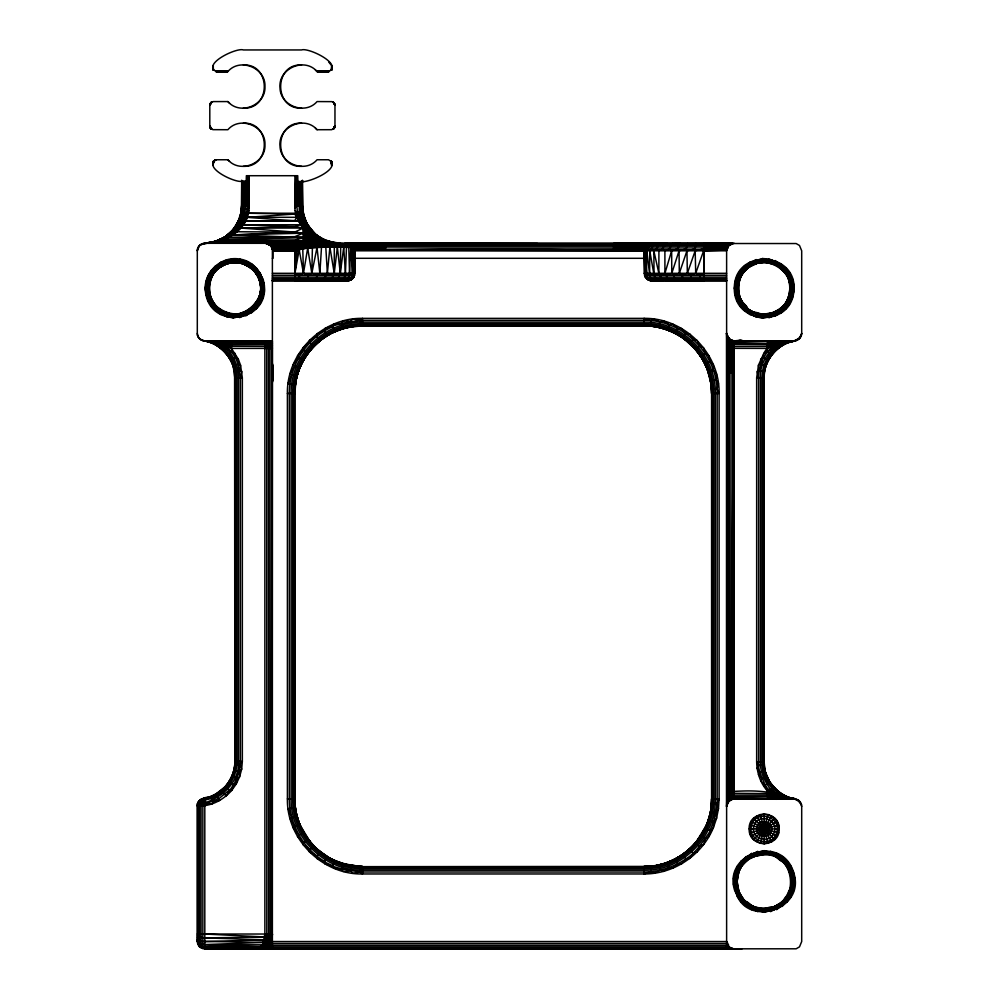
<?xml version="1.0" encoding="UTF-8"?>
<svg xmlns="http://www.w3.org/2000/svg" width="999" height="999" viewBox="0 0 999 999"><rect width="100%" height="100%" fill="white"/><g stroke="black" fill="none" stroke-linecap="round" stroke-linejoin="round"><path stroke-width="1.5" d="M197.552 248.863L197.303 250.799L199.5 245.479L204.733 243.294L796.141 243.544L799.5 245.479L801.697 250.799L801.697 333.379C801.747 336.963 798.95 340.272 795.404 340.796C777.622 342.982 763.711 360.077 763.91 377.797L763.91 761.975C763.598 780.256 778.121 796.64 796.141 799.138C799.35 799.962 801.735 803.084 801.697 806.393L801.697 941.545L799.5 946.852L796.141 948.8L204.807 949.05L199.5 946.852L197.303 941.545L197.303 805.768C197.178 801.623 200.874 798.501 204.857 798.376C222.015 795.067 235.277 778.82 235.09 761.35L235.09 377.797C235.327 359.64 220.966 342.832 202.859 340.634C199.65 339.81 197.265 336.7 197.303 333.379L197.303 250.799C197.228 246.341 201.461 242.857 205.769 243.269C218.818 242.857 232.068 237.874 240.934 228.059L245.791 216.421L247.115 209.216L247.29 175.712M726.872 280.831L651.698 280.831L647.951 279.82L645.204 277.073L644.193 273.314L644.23 250.062L646.39 245.479L651.71 243.281L646.39 245.479L644.23 250.062L613.673 248.851L354.82 249.325L352.772 245.479L348.926 243.431L734.128 243.281L728.82 245.479L726.623 250.799L726.623 949.05L741.633 949.05L257.367 949.05L263.112 947.901L268.032 944.604L271.241 939.784L272.377 934.028L197.303 934.028M245.217 312.512L241.458 313.911L250.774 308.928L257.992 299.962C245.567 328.309 199.425 309.378 209.99 280.544C215.384 260.464 245.055 255.856 256.206 273.464C267.257 288.261 257.218 311.913 238.786 314.073C197.228 319.393 201.748 253.509 241.371 263.124C292.944 284.265 229.42 347.365 209.328 293.581L210.914 298.601L210.015 298.988M241.696 181.294C234.852 182.917 202.01 167.345 216.421 159.753L227.872 159.753C240.222 174.076 265.909 163.237 264.96 144.743C265.909 126.236 240.222 115.409 227.872 129.72L212.874 129.658L210.639 128.334L209.802 125.974L209.802 105.32L210.514 103.109L213.212 101.586L227.872 101.573C240.222 115.884 265.909 105.057 264.96 86.551C265.909 68.057 240.222 57.218 227.872 71.541L216.421 71.541C201.436 64.248 236.663 47.265 243.381 49.95L301.561 49.95C308.279 47.265 343.519 64.248 328.521 71.541L317.07 71.541C304.42 56.831 278.172 68.644 280.007 87.512C279.907 105.607 305.02 115.509 317.07 101.573L331.893 101.636L334.116 102.959L334.965 105.32L334.965 125.974L334.24 128.184L331.718 129.695L317.07 129.72C304.42 115.022 278.172 126.836 280.007 145.704C279.907 163.786 305.02 173.701 317.07 159.753L328.521 159.753C344.081 168.207 305.032 185.327 297.727 181.343L296.84 205.744L297.452 212.924L301.336 222.502L304.245 226.798L306.518 238.037L309.44 243.281L219.231 241.209L209.44 243.044L294.817 243.269C302.173 244.418 309.041 240.871 311.338 233.928L312.412 233.579C320.954 238.099 329.408 245.192 339.947 243.281C328.896 243.381 318.157 238.137 311.026 229.745C302.447 224.962 293.968 216.583 294.905 205.744L294.905 175.712M251.736 268.656C263.324 277.984 263.736 297.302 252.622 307.18C250.849 313.574 235.976 310.389 239.635 317.607L250.012 312.687L251.486 312.887L260.252 303.634L264.335 291.546C264.71 276.511 255.669 261.263 239.635 259.053C222.265 255.856 204.82 270.679 205.17 288.336C206.681 333.666 275.986 322.302 262.949 278.858L256.381 267.932L254.608 267.532L245.816 260.776L244.805 261.426C241.92 266.795 253.758 266.333 254.683 271.678C261.001 278.933 262.675 289.972 258.554 298.689C265.222 284.653 256.306 266.82 241.371 263.124M663.573 280.569C658.066 281.506 649.088 281.044 649.625 273.314L649.762 250.799L653.421 245.479L656.38 243.544L661.813 243.281L658.241 245.479L656.693 248.851L658.915 250.799L658.865 273.314L662.225 279.82L667.095 280.831L704.258 280.831L704.258 250.799L726.66 250.062L728.82 245.479L732.667 243.431L687.811 243.544L686.213 248.851L686.95 250.799L687.337 273.314L690.634 275.262L695.716 273.314L699.675 275.262L704.258 273.314L703.82 250.799M294.643 798.888C293.881 835.139 326.223 867.482 362.475 866.72L644.03 866.72C680.282 867.494 712.637 835.139 711.862 798.888L711.862 393.444C712.437 357.267 680.394 324.825 644.03 325.624L362.475 325.624C326.223 324.85 293.881 357.192 294.643 393.444L294.792 803.233L294.043 803.283M801.498 804.657L798.651 800.349L794.617 798.888L732.667 799.038L732.567 792.806L733.353 340.921L794.517 340.896L799.5 338.686L801.697 333.379M787.949 275.137L787.424 275.424C791.757 283.366 791.757 293.306 787.424 301.248C787.662 297.552 791.133 292.769 790.259 288.336C790.559 274.787 778.983 262.7 765.496 262.138C800.411 263.561 796.353 318.569 761.513 314.31C789.822 319.006 801.26 275.487 775.486 264.822C756.081 254.146 731.73 275.574 739.135 296.191C751.448 333.878 808.104 306.306 785.689 273.351C777.572 261.376 759.452 258.466 748.114 267.595C741.096 273.102 737.237 282.118 738.074 290.984C737.187 291.071 736.313 291.171 735.426 291.258L734.315 288.336C734.015 247.39 798.563 250.899 793.843 291.558C790.559 328.184 733.603 325.1 734.315 288.336L737.062 275.799L744.829 265.584L746.478 265.497L756.181 259.565L757.592 262.949L765.684 262.275L775.711 264.785L780.219 267.595L786.338 274.513M727.622 766.982L726.623 806.393L728.82 795.778L728.82 344.006L728.683 339.073L726.623 333.379C726.997 338.549 727.609 346.253 733.391 348.326L732.192 609.303L732.667 791.67L734.128 793.318L770.042 793.568L795.441 798.988L770.266 796.665L734.128 796.69L728.421 801.41L726.623 806.393L726.623 333.379L727.884 341.72L728.82 372.802L729.957 345.866L727.472 339.323L726.623 333.379L727.622 372.802L727.884 798.051L726.623 806.393L727.884 802.222L734.128 795.129L767.569 795.129L772.652 794.317L773.176 793.343C766.57 784.065 759.977 773.913 760.414 761.975L760.414 377.797C759.115 358.966 776.41 339.248 794.118 340.984M658.516 280.569L655.694 278.621L654.058 275.262L653.833 250.799L651.71 248.851M198.302 247.04L200.986 244.33L206.98 243.219L330.307 243.281C316.895 243.631 312.188 228.272 304.333 221.815L297.452 212.924L306.905 226.161L303.172 237.462L304.32 240.122L337.837 243.281L321.328 242.42L316.72 239.872L311.338 233.928L304.333 221.815L300.774 212.362L300.574 181.343L301.948 212.163L307.442 224.513L316.483 235.439L308.017 226.261L303.484 227.123L303.659 231.693L322.028 240.022L339.947 243.281C328.908 243.806 318.706 239.148 311.076 231.443L309.303 232.542L306.518 238.037L303.172 240.647L219.231 241.209L228.621 237.512C237.188 229.433 241.171 217.345 241.696 205.744L242.457 181.319C244.081 198.127 243.244 214.997 236.626 230.619C227.735 239.748 215.235 243.094 202.859 243.544M205.182 243.281L221.803 240.022L228.659 235.589L233.529 230.057L237.475 223.289L241.171 212L248.576 213.249L294.817 214.061L300.587 224.775L304.595 229.183L303.172 233.204L303.833 234.64L323.576 240.884L333.241 242.869L328.996 243.144L339.947 243.281C331.955 241.795 323.688 244.817 317.207 238.861C302.322 224.026 299.35 201.761 302.31 181.319L303.546 181.294M296.266 379.083C300.137 361.051 311.875 345.329 327.31 335.439L324.563 330.906L324.937 328.421L341.67 323.339L360.127 320.342L644.03 320.304C683.116 319.48 718.006 354.358 717.17 393.444L717.17 798.888C717.869 808.74 713.111 817.894 713.398 827.622C702.21 855.144 673.738 874.175 644.03 873.963L362.475 873.963C322.34 874.812 286.551 839.023 287.4 798.888L287.4 393.444C286.551 353.321 322.34 317.52 362.475 318.369L644.03 318.369C684.165 317.52 719.954 353.321 719.118 393.444L719.118 798.888L718.468 808.691L716.558 818.318L713.398 827.622C704.283 837.824 698.388 851.523 685.876 858.878C673.613 867.282 658.903 871.94 644.03 872.027L360.127 871.99L341.67 869.005L324.937 863.91L324.563 861.425L327.31 856.892C311.875 847.002 300.137 831.293 296.266 813.261M295.117 250.799L294.905 273.314L299.488 275.262L303.459 273.314L308.529 275.262L311.825 273.314L317.02 247.452L338.074 244.368L351.173 244.293L353.971 247.04L354.932 250.062L354.97 273.314L353.958 277.073L351.211 279.82L347.465 280.831L272.128 280.831M727.622 372.802L727.884 341.72L734.128 346.453L767.569 346.453L796.141 340.634M794.517 340.896L770.229 343.456L734.128 343.094L729.957 345.866L730.381 766.982L729.957 793.905L726.623 806.393L727.647 801.448L731.955 792.032L731.955 347.752C735.351 340.634 726.81 339.56 726.623 333.379L728.621 341.171L729.982 343.094L732.929 344.443L767.569 344.643C777.672 340.372 797.364 345.929 801.648 333.803M769.467 854.807L770.566 851.323L780.743 856.655L782.279 856.543L785.276 860.364C781.218 865.584 776.048 853.221 770.192 855.082C765.409 850.861 754.17 860.276 752.734 853.895L751.623 853.321L743.056 860.364L741.258 860.851L739.335 864.897L737.462 866.071L736.575 870.054L734.852 871.952L733.503 884.702L734.877 887.299C740.359 929.532 807.567 912.075 793.481 871.952C781.63 833.653 721.915 853.059 734.852 891.008L741.258 902.097L743.056 902.584L751.623 909.639L753.758 906.605C807.741 921.59 798.825 833.666 749.05 858.865C731.98 869.53 733.716 897.839 752.422 905.868C759.652 909.552 768.606 909.377 775.911 905.868C778.009 904.107 779.794 903.521 780.743 906.305L782.279 906.418L788.985 898.064L794.817 884.702L793.481 871.952L787.075 860.851L785.276 860.364L776.698 853.321L774.575 856.343L769.467 854.807L758.853 854.807L749.05 858.865L747.577 856.655L746.041 856.543L739.335 864.897L733.503 878.258L734.877 887.299L737.462 896.89L746.041 906.418L747.577 906.305L757.754 911.625L758.853 908.153M331.968 69.268L331.83 66.009L331.556 70.005L331.606 65.634L328.758 62.05M241.696 180.22L241.371 215.622L239.31 227.31L236.626 230.619L237.175 231.756L294.817 232.068L303.172 233.204L294.817 236.663L228.621 237.512L303.172 237.462L328.771 242.345L339.947 243.281M334.94 243.032C323.701 241.583 313.137 235.739 305.644 227.285L298.401 221.179L245.692 221.191L244.455 219.792L245.454 205.744L244.243 181.343L243.768 208.941L242.282 223.776L243.519 224.787L294.817 226.598L303.172 228.047L306.818 227.223C314.86 236.101 326.024 243.144 338.299 243.269M294.905 250.799L294.905 280.831L335.589 280.569L338.099 278.621L340.297 273.314L340.696 247.103C326.049 246.516 309.303 245.217 295.492 250.799L294.905 273.314L299.188 249.775L311.813 245.392L320.342 243.781L349.363 243.544L353.047 245.779L346.778 243.281L351.873 244.718M731.955 347.752L734.128 344.643L728.783 340.159L726.623 333.379C726.735 340.06 736.425 340.347 732.667 348.114L732.192 372.802L726.872 372.802L727.197 339.123L731.543 343.731L732.192 372.802L733.391 348.326L767.569 348.401L791.183 341.496C775.599 346.266 763.785 361.326 764.16 377.797L764.16 761.975C763.648 778.958 776.735 794.617 792.969 798.713C797.527 799.3 786.625 797.502 785.863 797.227C769.33 790.409 751.885 790.421 734.128 791.383C727.722 792.507 726.985 801.26 726.623 806.393L731.256 792.519L732.192 766.982L726.872 766.982L727.197 800.649L729.595 795.554L734.128 791.383M241.421 212.05C238.649 229.046 224.575 242.757 206.905 243.207C214.011 244.318 219.655 237.4 226.224 238.037C244.68 225.624 242.72 200.587 242.457 181.319M347.465 280.831C351.236 280.644 354.807 277.223 354.358 273.314L354.82 249.787C353.671 244.355 348.813 242.819 348.801 244.33C330.969 241.333 313.112 246.553 295.879 250.412L272.989 250.062L270.304 245.017L265.522 243.281L344.88 243.881L346.516 246.578L345.429 273.314C345.479 278.421 340.534 282.255 335.589 280.569M650.112 280.569L652.347 280.831C649.075 279.957 646.041 276.91 646.628 273.314L646.753 250.799L649.8 245.479L654.382 243.281C649.55 242.482 645.629 246.241 644.892 250.799L644.805 273.314C644.355 277.223 647.926 280.644 651.698 280.831M267.994 341.146L266.733 346.453L266.808 934.028C265.734 939.734 264.485 948.201 257.367 949.05C265.322 949.187 272.627 942.132 272.128 934.028L272.377 341.596L264.872 341.146M354.97 250.687L354.433 248.913L350.749 247.452L348.801 244.33L321.503 247.29L319.855 273.314L317.257 275.262L311.825 273.314L312.4 247.727L311.713 244.655L320.342 243.781L346.628 243.756L352.597 245.529L354.483 248.152L354.97 250.799L726.623 250.799L726.872 248.851M197.303 333.379C197.427 342.182 208.142 340.347 213.499 343.656C224.463 349.213 232.342 359.727 234.603 371.74L234.84 761.35C235.14 776.935 224.6 791.732 209.915 796.702C204.882 797.427 197.178 799.188 197.303 805.768C210.439 806.93 223.164 800.087 231.706 790.421L239.148 771.665L240.397 761.35L240.397 377.797L238.187 364.148L238.311 359.153L231.431 348.401L228.958 346.203L223.639 344.705L201.873 340.297L199.076 338.224L197.502 335.127M326.011 243.281L318.569 242.282L312.188 237.1L303.446 221.94L299.238 212.625L299.275 181.343L300.212 205.744M242.707 205.744L243.381 181.343L246.378 181.343L247.265 205.744L249.138 208.267C248.601 216.933 244.817 226.661 236.626 230.619L232.605 230.369L223.951 237.812L216.383 241.421L204.695 243.281L216.721 241.121L224.538 237.275L232.605 230.369L239.36 219.168L244.455 219.792L247.415 217.32L294.817 214.061L297.402 212.662L302.647 211.813L306.293 222.365L302.685 212.05L301.91 211.925M294.792 803.233L294.792 389.098L294.643 393.444M711.763 800.336C711.6 814.41 706.318 827.984 698.388 839.46C706.942 827.796 711.887 813.361 711.6 798.888L711.6 393.444C711.925 373.676 702.697 353.958 687.399 341.396M340.647 280.569C345.117 282.018 350.075 277.984 349.538 273.314L350.749 247.452L323.901 246.628C322.502 239.36 307.742 245.042 302.41 243.931L269.693 244.555L266.983 243.431L302.41 243.281L306.193 243.544L306.468 245.479L308.703 245.579L328.097 243.756L329.907 247.128L334.24 273.314L331.718 278.621L329.583 280.569M247.265 205.744L248.239 175.712L249.138 208.267L247.115 209.216L241.833 208.791L241.633 207.842M299.488 275.262L299.076 280.569M347.215 865.746L347.377 865.022L362.475 866.458L362.475 873.963L360.127 871.99L360.302 866.682L644.03 866.458C664.51 866.633 684.952 856.867 697.452 840.559M358.566 325.911L644.03 325.874L646.203 325.649L646.228 324.9M703.696 243.281L704.258 273.314M287.4 393.444L294.905 393.444C294.805 380.457 298.639 367.432 305.632 356.443L304.995 356.031M707.292 823.064L710.614 811.85L711.6 798.888L719.118 798.888L717.02 803.571L718.468 808.691L715.821 812.874L716.558 818.318L713.448 821.94L709.927 830.619L709.053 836.425L705.331 838.785L703.596 844.592L699.725 846.303L697.127 851.972L693.206 853.034L689.735 858.453L685.876 858.878L681.568 863.91L677.859 863.735L672.764 868.256L669.293 867.519L663.461 871.415L660.302 870.191L653.833 873.326L651.061 871.69L644.03 873.963L644.03 866.458C680.194 867.557 712.587 835.027 711.6 798.888M730.381 372.802L731.256 347.252L733.553 344.593M727.884 802.222L726.835 804.57C729.083 798.863 736.663 799.337 733.391 791.458L733.391 348.326M733.441 341.159L731.643 342.769L730.107 342.532L726.885 336.089L728.771 339.598L733.441 341.159L793.581 340.934C778.795 344.28 767.032 356.893 764.397 371.74L764.16 377.797L756.655 377.797L756.655 761.975C756.867 773.626 761.213 785.726 770.042 793.568C768.531 805.356 789.123 794.48 795.441 798.988M331.556 70.005L331.718 65.809M349.051 280.569L346.815 280.831C350.087 279.957 353.122 276.91 352.535 273.314L353.596 248.164C349.563 241.171 335.764 245.816 328.683 244.48C318.619 245.567 305.519 244.505 297.327 250.225L294.905 273.314L295.704 250.562L273.027 250.799L271.503 246.254L266.983 243.431M271.116 935.638L272.14 936.013L271.591 938.823L267.095 945.329L257.367 949.05L262.999 947.914L268.306 944.255L271.241 939.784L272.377 934.028C272.527 942.082 265.472 949.05 257.467 949.05C261.813 948.875 267.57 946.915 268.956 942.494L264.972 946.977L266.671 944.33M295.192 805.868C296.878 823.913 306.381 840.371 320.192 851.922L316.87 856.068L316.77 858.453L332.867 865.771L333.741 868.256L341.67 869.005L343.044 871.415L350.799 871.091L352.672 873.326L360.127 871.99M303.172 243.281L303.172 228.047L294.817 232.068L240.934 228.059L241.159 223.401L243.257 215.884L247.415 217.32L298.401 221.179L298.127 218.094L296.691 217.307L247.415 217.32M259.715 948.75L257.467 949.05C265.01 949.337 268.581 940.446 268.619 934.028L268.481 346.453L270.105 341.895L272.377 340.896L203.559 340.784L228.734 343.107L272.377 343.294L270.517 344.643L270.017 346.453L270.18 934.028C273.052 938.898 269.33 946.028 263.611 942.382L202.859 941.42L199.5 940.446L197.303 937.786M272.377 934.028C272.153 939.31 268.306 948.001 261.95 946.927L258.554 948.913L262.675 944.654L264.872 934.028L264.872 340.896M224.613 264.498C199.55 273.539 207.293 314.248 233.516 314.335L233.229 317.957C218.157 315.509 207.03 303.271 205.17 288.336L207.917 275.874L215.634 265.722L217.27 265.647L226.898 259.752L228.309 263.124L218.893 267.744L214.985 271.678L211.688 276.711L209.328 283.092L212.824 274.613M787.424 275.424C792.357 285.964 790.783 301.161 780.431 308.741C776.922 316.071 761.688 310.227 762.549 318.144C745.067 315.584 732.979 299.3 735.002 281.918L740.396 270.267L742.245 269.518L750.174 261.963L751.448 262.4L762.549 258.529C777.896 259.303 790.359 270.392 793.843 285.102L792.457 297.864L785.838 308.866L784.065 309.265L775.212 316.071L773.276 312.924M801.697 806.393C798.101 793.531 777.472 799.15 767.569 798.888C769.305 785.614 757.167 775.436 758.603 761.975L758.603 377.797C757.717 369.131 763.361 361.813 763.748 353.534C768.768 343.094 780.743 340.122 791.358 340.946M775.524 350.537L773.101 348.014L772.689 345.092L773.913 340.996L791.645 340.909L734.128 341.895L730.069 340.359L726.885 335.901M331.93 66.209L331.705 69.768L332.217 68.456M197.552 943.481L197.552 805.768L198.139 802.334L202.26 798.701M703.608 250.799L695.716 273.314L695.129 248.851L695.941 243.544M197.303 941.283L199.5 946.415L204.807 948.538L258.828 948.763L204.807 949.05L204.807 805.768L203.446 802.409L200.312 799.762L210.702 796.69L212.587 801.648L212.437 803.77L202.223 803.583L201.049 805.768L201.049 948.039M296.391 250.462L294.905 273.314L295.879 250.412L273.027 250.799L271.503 246.254L267.233 243.481M294.905 393.444L295.904 380.482L295.167 380.344M756.655 377.797L758.466 365.159L763.748 353.534L773.101 348.014M747.277 902.646C731.181 890.971 735.189 863.323 753.758 856.343M785.276 902.584C780.057 898.538 792.419 893.368 790.559 887.499C792.357 880.294 790.584 872.651 786.775 866.37L788.985 864.897L790.858 866.071L794.817 878.258L793.481 891.008L791.745 892.906L790.858 896.89L788.985 898.064L787.075 902.097L785.276 902.584L776.698 909.639L775.586 909.053C773.476 902.659 763.224 912.162 758.141 907.866C752.297 909.552 747.077 897.614 743.056 902.584M265.522 243.281L270.829 245.479L272.964 250.012L296.303 250.137C308.042 245.042 321.266 245.379 333.866 244.867C339.972 246.104 351.71 242.095 354.633 249.275L354.358 273.314L352.572 275.262M757.592 262.949C730.569 268.731 733.229 311.313 760.189 314.26C739.347 311.963 730.319 283.142 746.091 269.33C759.777 255.682 786.026 263.274 789.61 282.53M236.95 224.013C230.594 235.552 217.869 243.119 204.695 243.281C224.75 243.956 241.958 225.499 241.696 205.744L249.201 205.744L249.201 175.712M733.353 792.532C730.694 799.587 726.735 801.223 726.847 803.433M332.018 66.421L331.705 69.768L332.255 68.182M308.529 275.262L307.317 280.569M329.907 247.128L327.372 273.314L322.752 280.569M644.03 325.624C659.265 325.874 674.213 331.193 686.325 340.422C676.048 332.192 663.461 327.784 650.549 325.936L651.061 320.654L653.833 319.006L660.302 322.14L663.461 320.929L669.293 324.812L672.764 324.076L677.859 328.609L681.568 328.421L685.876 333.466L689.735 333.878L693.206 339.31L697.127 340.359L699.725 346.041L703.596 347.739L705.331 353.546L709.053 355.906L709.927 361.713L713.398 364.71L713.448 370.404L716.558 374.013L715.821 379.47L718.468 383.653L717.02 388.761L719.118 393.444L711.6 393.444C711.288 380.444 708.129 367.382 700.873 356.443L705.331 353.546M726.872 941.545L270.442 941.545L269.255 948.8L259.378 949.05L261.85 948.039M208.828 292.32L208.828 284.34M209.203 292.27L209.203 284.403M243.881 312.749L245.816 315.896L254.608 309.128L256.381 308.728L262.949 297.802L264.335 285.127L260.252 273.039L251.486 263.773L250.012 263.986L239.635 259.053L238.786 262.6L243.881 263.911M737.699 287L739.31 279.133M742.994 898.351L739.035 891.882L737.087 881.48L739.035 871.066L741.545 866.37L739.335 864.897M774.575 856.343C784.24 860.813 791.458 870.591 791.233 881.48C794.417 887.112 783.091 894.942 788.985 898.064M244.805 261.426L233.229 258.716L222.203 262.575L220.941 262.125L213.062 269.643L211.226 270.379L205.869 281.955L205.869 294.705L207.455 296.928L207.917 300.786L209.753 302.26L211.226 306.281L213.062 307.03L215.634 310.939L217.27 311.026L220.941 314.548L222.203 314.098L226.898 316.92L227.647 316.109C230.332 311.213 221.204 312.412 219.368 309.116C211.276 303.009 207.355 292.245 209.628 282.355C213.037 266.621 232.005 257.642 246.303 264.96C288.449 291.034 229.758 340.572 210.489 297.19M339.56 275.262L334.24 273.314L337.375 247.09L349.762 245.517L353.971 247.04C337.387 243.843 319.43 245.23 302.759 248.276L302.41 243.281M234.603 371.74L239.847 370.891L240.534 365.159L238.311 359.153L235.464 357.767L231.756 351.91L223.639 344.705L204.383 340.884L228.609 342.232L272.34 341.895L270.517 344.643M735.426 291.258L735.002 294.755L736.6 296.978L737.062 300.874L738.91 302.347L740.396 306.406L742.245 307.143L744.829 311.089L746.478 311.176L750.174 314.71L751.448 314.26C754.332 308.229 764.235 318.256 769.967 313.773C779.595 311.763 787.374 303.659 789.61 294.143M229.246 781.543L233.729 784.39L236.251 783.978L239.598 776.835L239.148 771.665L241.658 769.205L240.26 764.809L242.345 761.35L241.658 769.205L239.598 776.835L236.95 778.246L236.251 783.978L231.706 790.421L229.558 789.934L225.587 786.413C231.119 779.307 235.202 770.541 234.84 761.35L242.345 761.35L242.345 377.797L240.534 365.159L238.187 364.148L233.154 365.834C228.971 354.295 219.518 345.229 207.817 341.496L219.867 345.092L235.252 353.534L235.464 357.767L238.187 364.148M332.105 66.646L331.705 69.768L332.28 67.907M295.155 386.226L295.904 380.482M345.429 273.314L343.718 247.128L346.516 246.578L348.763 247.277L349.538 273.314L345.105 275.262L340.297 273.314L343.718 247.128L341.283 243.719L302.759 248.276L303.459 273.314L307.68 248.164L312.125 246.853L337.275 243.644L338.886 246.441L353.621 247.29L354.945 250.362L354.32 275.262M644.842 275.262L644.193 250.799L645.242 247.04M749.15 828.92C748.413 809.627 779.907 809.627 779.183 828.92C779.907 848.213 748.413 848.213 749.15 828.92L779.183 828.92M241.134 212.213L241.696 205.744M213.112 165.285L213.761 160.864L212.725 162.837M295.192 386.463C297.377 364.235 311.288 343.681 331.106 333.316L320.192 340.422L310.826 349.475L306.493 355.282M768.131 262.412L768.993 258.878L774.188 261.251L775.212 260.602L779.445 263.823L780.918 263.624L784.065 267.395L785.838 267.807L787.861 271.84L789.747 272.939L790.709 276.948L792.457 278.796L793.843 291.558L789.747 303.721L780.918 313.037L779.445 312.849L768.993 317.794L768.131 314.26M646.59 275.262L644.805 273.314L644.492 248.851L726.76 249.325L727.884 246.628L703.633 245.479L729.957 244.555L732.667 243.431M317.257 275.262L315.272 280.569M217.395 240.884L211.576 242.557L220.005 239.885L227.198 235.639L229.882 235.939L233.042 234.902C238.661 231.331 237.138 215.409 243.257 215.884M332.168 66.883L331.705 69.768L332.28 67.645M202.859 948.8L202.859 805.768L202.223 803.583C221.179 798.513 239.398 782.916 238.586 761.35L238.586 377.797C238.511 366.683 233.866 355.781 225.899 348.014L226.348 345.454L231.431 344.643L271.878 344.643L271.378 934.028C272.015 941.483 266.358 947.951 259.153 948.938C266.159 947.714 269.405 940.384 270.18 934.028M350.799 871.091L351.648 865.846L360.302 866.682M197.303 940.534L199.5 945.129L204.807 947.04L261.538 946.515L266.408 945.891L269.081 941.345L271.378 934.028L271.928 935.876L271.403 939.16L269.767 939.697L204.807 941.545M213.012 165.085L213.761 160.864L212.687 163.112M204.807 934.028L264.723 936.962L269.355 937.911L271.89 937.512L272.128 934.028M241.171 212L239.835 219.031L237.475 223.289L235.764 230.307L225.712 237.874L215.921 241.446L227.198 235.639L236.488 226.711L240.934 228.059L303.172 228.047M265.097 946.89L270.667 941.008L271.578 935.776M683.89 280.569L681.905 275.262L679.308 273.314L679.045 250.799L677.722 248.851L680.207 243.281L672.901 243.544L670.966 245.479L669.854 248.851L664.897 250.799L662.787 248.851L663.311 247.04L667.107 243.281L660.913 243.544M788.486 340.896L770.741 341.021L770.067 345.791L773.176 346.441C778.446 341.159 786.575 341.084 793.581 340.934L767.569 343.094M332.217 67.12L331.705 69.768L332.255 67.383M270.442 941.545L266.308 948.8M362.475 325.874L351.648 326.486L339.048 329.795L347.377 327.322L362.475 325.874L362.475 318.369L360.127 320.342L352.672 319.006L350.799 321.241L343.044 320.929L341.67 323.339L333.741 324.076L332.867 326.573C306.893 337.874 289.161 365.122 289.335 393.444L289.335 798.888C289.273 824.013 303.047 848.463 324.563 861.425M257.929 275.512C261.214 281.618 262.45 290.284 259.678 296.129M209.628 294.305L208.928 290.971L209.628 282.355M212.924 164.872L213.761 160.864L212.675 163.386M337.175 243.194L327.385 241.296L313.886 235.539L310.577 240.522L304.882 242.932L304.071 237.75L309.016 228.009L299.238 212.625L297.402 212.662L295.18 210.764M270.292 937.911L270.379 940.996L269.081 941.345L267.919 944.505L265.185 946.028L265.946 945.953M660.302 322.14L659.128 327.322M240.397 377.797L241.895 371.416L239.847 370.891M259.191 297.19C264.298 283.716 256.131 267.47 242.27 263.511C237.238 260.377 229.383 264.56 225.462 262.999M212.849 164.648L213.761 160.864L212.675 163.649M787.724 341.396L779.133 345.092C768.568 352.435 762 364.935 761.962 377.797L761.962 761.975C761.825 775.898 769.892 788.723 781.068 796.528L783.041 798.8L793.581 798.85L733.553 797.901L728.708 800.574L726.885 804.232L731.493 795.791L732.567 792.806L731.955 792.032M313.748 846.078L309.94 849.774L309.39 851.972L316.87 856.068M726.872 803.633L729.832 796.203L734.128 793.318L732.342 797.364L728.421 801.41L728.82 766.982L729.957 793.905L730.993 793.893L731.63 796.777L731.405 798.863L729.695 800.211L730.069 797.04L729.595 795.554L728.82 795.778M770.978 262L770.741 262.949M726.885 803.833L730.069 797.04L732.217 795.341L734.128 795.129M334.24 273.314L334.315 246.453L332.867 243.656L328.172 243.469L305.969 247.715L307.68 248.164L321.503 247.29L318.169 246.865L317.482 244.355L313.661 243.544L314.086 244.293L268.394 243.856L302.41 243.444M197.303 805.768L199.363 801.161L203.559 798.363L204.483 803.845L202.859 805.768C200.387 803.159 194.256 801.36 199.5 805.768L199.5 946.852M751.448 314.26L756.181 317.095L756.917 316.296C756.705 311.863 761.35 314.423 764.16 314.435C772.939 314.248 781.717 309.727 786.338 302.148M199.5 805.768C201.348 797.814 212.063 800.349 217.17 795.766C229.233 788.785 237.038 775.286 237.038 761.35L237.038 377.797C237.025 361.051 225.524 343.144 207.817 341.496M732.192 948.8L734.128 949.05L728.82 946.852L726.623 941.545M760.276 843.431L768.044 814.41M333.092 129.208L334.965 125.974L334.453 127.86L334.815 126.998M212.775 164.41L213.761 160.864L212.687 163.911M341.283 243.719L348.901 244.106L353.971 247.04M296.241 379.27C301.049 357.367 316.908 338.436 337.887 330.344M271.753 937.936L272.178 936.475M334.353 128.022L334.965 125.974L333.254 129.108M341.67 869.005L343.444 863.723L361.176 866.657M736.6 279.683L739.135 280.482L742.632 273.351L748.114 267.595L758.353 262.887L764.16 262.238C730.868 261.401 729.857 313.461 762.836 314.523M214.985 271.678L213.062 269.643M257.992 299.962L254.683 304.995L255.332 305.931M271.079 939.397L272.14 936.013M212.725 164.161L213.761 160.864M209.365 281.743C218.244 245.841 273.938 264.772 259.116 298.751C245.155 332.068 193.943 306.943 211.738 275.512L209.753 274.413M334.94 126.311L334.453 127.86L334.902 126.648M197.415 804.432L199.076 800.923L204.807 805.768L205.919 803.583L204.857 798.376M334.24 128.184L334.965 125.974L333.416 129.008M708.528 821.84L709.902 817.669M726.885 804.033L730.194 797.839L732.991 796.178L734.128 796.69M334.116 128.334L334.965 125.974L333.566 128.883M726.835 804.57L733.441 793.568M774.175 349.138L779.307 344.393L778.521 342.969M667.457 329.795L669.293 324.812M755.057 312.924L751.298 311.501M225.799 312.749L220.554 311.251M773.276 263.736L774.188 261.251M264.747 946.153L268.619 934.028L269.655 936.001L272.19 935.788M331.855 69.518L332.155 68.731M333.991 128.484L334.965 125.974L333.716 128.759M271.378 348.401L272.377 345.729L271.878 344.643M726.885 804.232L727.572 802.472M333.853 128.621L334.965 125.974M271.266 937.474L271.378 935.963M726.872 804.457L728.82 801.086L734.128 798.638L791.558 798.863M296.865 376.248L291.733 374.9L288.037 383.653L295.204 384.777M348.801 244.33L348.451 243.544L344.742 243.281L346.628 243.756M332.867 865.771L335.015 860.913C311.014 850.324 294.48 825.236 294.905 798.888L287.4 798.888M270.267 941.046L271.016 939.447L268.793 943.618L266.733 944.829L204.807 944.654L199.5 943.093L197.303 939.347M239.31 227.31L244.468 216.121L243.344 212.362L239.186 223.014L237.987 223.077M213.499 343.656L213.823 342.982L210.514 341.021L203.559 340.784M308.117 839.46L303.858 842.632L302.909 844.592L309.94 849.774M222.203 314.098L223.376 311.713M246.303 264.96L246.728 264.086M236.751 224.363L240.959 215.609M210.489 279.47C215.796 262.687 237.974 258.079 251.011 267.445M731.855 948.039L261.114 948.039L259.303 948.8L265.397 946.59L259.378 948.913M675.411 333.316L677.859 328.609M212.787 162.562L213.574 161.076M727.622 802.222L730.207 798.588L733.004 797.177L734.128 797.876C729.994 801.772 733.878 794.23 731.256 792.519L730.381 766.982M267.982 944.654L271.241 939.784M645.466 246.628L644.343 249.325L613.673 248.851L613.673 243.544L650.237 243.431L647.539 244.555L613.673 245.479L645.466 246.628L613.673 247.04L385.489 247.04L353.708 246.628L350.337 243.856L385.489 243.544L385.489 248.851L354.932 250.062L353.621 247.29L349.975 246.004L323.826 246.054L312.175 247.29L317.02 247.452L319.855 273.314L325.474 275.262M265.185 946.028L265.684 945.104M706.905 824.337L695.679 842.856C685.439 854.457 671.515 862.524 656.231 865.496L663.336 863.91L663.548 864.635M211.825 101.985L209.802 105.32L211.338 102.285M270.18 348.401L271.266 346.453M764.023 765.022L758.74 765.446L757.105 768.356L759.852 772.289L758.466 774.625L762.05 778.87L766.245 777.085L764.272 771.203L763.161 761.975L763.161 377.797C763.124 363.211 771.977 349.2 785.177 342.982L785.501 343.656L785.863 342.557L781.156 343.057L783.166 340.946L781.98 340.896M233.729 784.39L226.099 795.978L221.204 790.621M732.667 348.114L734.128 346.453M209.802 105.32L211.663 102.085M771.665 815.921L756.905 841.483C772.689 851.41 787.899 825.062 771.415 816.358C755.631 806.43 740.421 832.779 756.905 841.483M767.569 795.129L782.429 795.354L783.104 794.592M324.563 330.906L316.77 333.878L316.87 336.263L309.39 340.359L309.94 342.57L302.909 347.739L303.858 349.7L297.452 355.906L298.751 357.555L293.107 364.71L294.68 365.996L289.96 374.013L291.733 374.9M209.815 104.982L211.501 102.185L210.215 103.596M235.464 226.91C230.27 234.977 221.94 241.621 212.05 242.52M250.012 263.986L248.614 266.233M237.799 226.848L242.07 219.193L242.158 212.175M749.774 311.413L750.286 310.589L757.592 313.723M778.034 266.071L779.445 263.823M772.689 345.092L780.144 340.959L770.354 342.507L767.569 341.895L773.913 340.996L767.569 341.146M764.397 371.74L759.153 370.891L758.466 365.159L760.813 364.148L760.689 359.153L763.536 357.767L767.244 351.91L773.176 346.441M701.385 836.225L702.984 833.765M740.833 276.623C756.78 244.43 805.868 272.777 785.963 302.672C778.146 314.91 760.114 318.094 748.576 309.265C742.519 308.117 741.957 294.742 736.6 296.978M209.865 104.645L211.501 102.185L210.065 103.946M779.27 858.865L780.743 856.655M747.577 906.305L749.05 904.095L753.758 906.605M203.596 798.613L202.36 801.235L204.183 802.06M218.769 346.69L219.693 344.393L216.358 341.171L207.505 340.896M323.751 243.069L325.537 241.77L331.119 242.57M255.644 304.445L257.168 302.247M786.65 302.347L780.444 309.365M651.972 326.211C663.224 327.035 673.363 332.08 682.841 337.812L685.876 333.466M268.619 348.401L270.017 346.453M209.94 104.296L211.501 102.185M320.866 243.032L323.576 240.884L334.44 242.944M294.967 208.254L296.84 205.744L296.815 175.712M218.893 308.928L217.27 311.026M780.219 267.595L784.802 270.617M738.723 294.143C736.588 301.149 751.835 306.331 746.478 311.176M762.05 778.87L760.689 780.619L769.442 790.559L775.361 795.067L776.947 798.738L788.486 798.888M303.371 832.167L297.452 836.425L303.858 842.632M270.13 940.571L271.016 939.447M234.802 227.422L228.222 234.553M758.74 765.446L756.655 761.975L764.16 761.975L765.009 771.028L769.754 782.18L777.796 791.258L775.586 793.968L770.791 789.36M267.37 944.717L269.805 941.22L269.767 939.697M266.371 945.191L268.956 942.494M215.772 270.205L213.162 273.239L217.058 269.493L224.575 264.535L230.344 262.812L239.335 262.812M266.808 348.401L268.481 346.453M747.964 267.407L742.632 273.351M232.605 230.369C226.723 238.099 217.395 242.657 207.755 243.144C217.994 242.245 227.909 237.637 234.952 230.107M697.564 840.371C689.16 851.098 677.559 859.09 664.685 863.411M651.061 320.654L644.03 318.369L644.03 325.874C660.789 325.637 677.072 332.292 689.635 343.231L693.206 339.31M316.371 849.649L316.87 849.1L318.231 849.962L329.87 858.278M269.867 940.059L270.779 939.085M254.608 267.532L252.622 269.493M784.065 267.395L782.229 269.33M749.025 310.09L746.091 307.342M734.128 341.895L732.255 344.156L728.82 344.006M270.517 943.481L272.377 941.545M264.872 348.401L266.733 346.453M223.476 350.537L225.899 348.014L219.693 344.393L213.137 342.557M233.529 230.057L224.251 237.762L211.875 242.52M654.532 280.569L651.71 280.569M774.774 818.306L753.546 839.535M264.56 946.827L262.412 948.051M742.994 864.597L747.277 860.314M785.326 898.351L781.043 902.646L774.575 906.605M728.82 946.852L726.872 943.481M264.323 947.139L267.994 943.231L268.219 941.358L267.432 937.761L264.872 934.028M229.558 789.934L218.856 798.676L205.919 803.583M246.653 212.924L248.926 210.764L247.115 209.216M197.552 805.768L199.925 804.108L201.049 805.768M254.882 305.544L250.774 308.928M254.683 304.995C250.087 310.414 243.381 313.611 236.351 314.198M264.385 946.852L261.626 948.8M321.041 243.281C310.627 246.066 307.417 235.002 304.445 227.585L303.521 228.434L304.071 237.75M728.621 800.923L731.405 798.863L734.128 798.638M354.533 326.161C344.905 327.322 335.739 330.781 327.31 335.439M225.587 786.413L215.896 793.955L210.702 796.69M197.303 935.976L202.859 937.849L264.298 939.784L265.709 943.006L262.5 947.089L258.903 948.938L261.95 946.927L204.807 944.654L263.611 942.382L265.359 940.821L269.081 941.345M773.413 787.037L767.569 791.383L772.652 794.317L773.825 798.701L783.041 798.8M742.245 307.143L744.267 305.419M213.062 307.03L214.985 304.995M682.841 337.812L695.679 349.475L699.725 346.041M310.252 843.343L311.413 843.144L316.87 849.1M226.723 235.814L230.27 233.079L233.366 233.466L237.175 231.756M310.826 842.856L299.6 824.337L293.107 827.622L298.751 834.777M264.685 942.694L264.111 946.078L261.925 948.026L258.554 948.913M763.748 786.25L769.754 782.18M264.972 946.977L267.095 945.329M646.44 245.479L651.71 243.281M227.51 355.095L231.756 351.91L231.431 340.896L211.988 342.02M711.763 392.008C711.6 377.922 706.318 364.36 698.388 352.884L698.988 352.435M767.569 346.453C768.393 343.082 790.434 338.186 784.115 342.457L790.609 341.183M267.657 944.043L268.931 943.093M774.962 340.896L777.06 340.984L775.424 344.393L779.307 344.393M204.807 937.924L264.723 936.962L266.283 935.813L269.655 936.001M733.553 797.901L729.957 800.149M228.521 234.315L223.239 238.074L215.659 241.496M259.153 948.938L262.65 947.989L266.034 944.842L266.521 941.12L264.723 936.962M256.206 273.464L258.391 271.94M785.689 273.351L787.861 271.84M681.98 855.856L684.39 854.182M211.214 299.925L213.461 303.209M656.693 248.851L653.833 250.799L658.865 273.314L654.058 275.262L649.625 273.314L646.753 250.799L645.541 248.851M672.901 243.544L666.47 243.544M741.545 896.59L739.335 898.064M787.087 866.158C767.607 836.038 720.866 867.269 741.233 896.802C760.714 926.922 807.467 895.678 787.087 866.158L787.587 865.821C767.682 835.052 719.929 866.97 740.734 897.127C760.639 927.896 808.403 895.991 787.587 865.821M262.225 947.414L261.039 948.201L264.76 947.027L266.733 944.829L267.245 941.258L266.084 937.561M304.995 836.3L305.632 835.426M350.162 246.853L354.395 248.264L354.358 273.314L353.596 248.164L350.162 246.853L348.763 247.277M349.475 275.262L352.535 273.314L352.36 247.727M263.711 948.8L266.733 945.291L728.658 945.291M248.739 310.639L246.303 311.713M778.159 310.789L775.486 311.85M790.334 341.321L787.1 341.92L791.183 341.496M200.312 799.762L202.322 798.913L203.921 800.536M777.172 821.415L751.161 836.425M727.846 945.166L728.496 944.792M224.538 237.275L216.721 241.121M741.795 340.097L731.493 341.183L728.783 340.159L727.622 338.636M209.753 302.26L212.075 300.974M257.605 275.699L258.454 275.225M738.91 302.347L741.233 301.061M262.35 947.814L260.289 948.763M263.112 947.901L265.709 946.515M747.577 856.655L757.754 851.323L758.853 854.807M769.467 908.153L770.566 911.625L780.743 906.305M230.769 360.239L235.464 357.767M263.848 947.214L259.728 948.513M312.4 247.727C308.167 247.377 307.904 244.031 302.585 247.64L307.13 245.529L317.482 244.355M313.723 242.969L316.346 241.046L317.207 238.861L318.469 238.624L327.385 241.296M658.915 250.799L662.787 248.851M296.865 816.096L289.96 818.318L294.68 826.335M220.866 265.921L224.463 264.148M302.41 245.779L270.829 245.479L311.713 244.655L302.41 245.779L271.765 246.628L272.877 249.325C286.413 250.387 298.963 248.364 311.7 245.055L305.794 246.865L305.969 247.715M750.087 265.759L755.057 263.736M705.144 364.023L709.927 361.713M320.342 243.781L328.172 243.469M260.889 948.625L264.161 946.615M767.569 344.643L773.226 342.257L783.166 340.946M332.43 332.729L337.724 330.382M260.177 948.588L263.661 945.978L263.611 942.382M258.766 278.059L261.201 277.023M740.059 298.676L742.332 303.534L745.828 307.617M788.261 277.997L790.709 276.948M260.152 948.8L257.879 949.05L261.201 948.039M789.285 871.066L791.745 870.054M739.035 891.882L736.575 892.906M332.205 332.867L343.444 328.609L354.932 326.136M215.547 159.865L214.623 160.215L216.421 159.753M778.246 343.706L784.764 341.67L791.171 340.984M214.847 160.102L216.209 159.765M228.734 343.107L219.693 344.393L231.431 348.401L272.377 348.401L272.128 346.453L228.958 346.203L227.697 340.896L219.73 341.633L204.857 340.971M770.266 796.665L779.307 795.391C783.303 798.238 788.236 796.253 792.369 798.501L770.167 795.616L767.569 796.69L770.391 797.552L794.143 798.8M774.612 312.687L770.741 313.723M659.602 275.262L664.922 273.314L671.653 250.799L677.722 248.851M681.905 275.262L687.337 273.314L695.192 250.799L703.608 248.851L727.197 247.914L703.621 247.04L645.204 247.04M215.772 159.815L214.623 160.215L215.996 159.778M785.177 342.982L779.133 345.092L780.231 346.69M664.897 250.799L664.922 273.314L666.208 275.262L671.79 273.314L679.045 250.799L686.213 248.851M669.854 248.851L671.653 250.799L671.79 273.314L673.701 275.262L679.308 273.314L686.95 250.799L695.129 248.851M260.677 948.6L262.65 947.989M708.403 372.078L713.448 370.404M294.817 232.068L233.042 234.902L303.172 237.462L294.817 240.16L219.231 241.209M352.597 245.529L728.82 245.479M207.455 296.928L209.99 296.129M752.734 853.895L764.16 850.649L775.586 853.895M752.734 909.053L764.16 912.299L775.586 909.053M305.919 247.49L322.964 243.968M340.696 247.103L346.391 245.991L353.521 246.953M749.662 832.804L778.671 825.037M727.122 943.418L727.846 943.231M795.441 340.784L789.085 342.445L795.404 340.796L790.059 341.471L792.969 341.059L790.883 341.071M225.662 263.561L230.894 262.6M233.229 317.957L244.805 315.247M756.231 263.049L758.828 262.375M762.549 318.144L774.188 315.422M759.153 370.891L757.105 371.416L758.603 377.797M731.955 799.212L732.667 799.038M759.852 772.289L765.009 771.028M336.925 243.169C318.019 241.945 302.123 224.663 302.41 205.744L302.31 181.319L302.16 205.744L304.258 217.37L298.127 218.094L300.462 222.827L304.445 227.585M308.703 245.579L302.41 247.053L272.452 247.914L298.913 248.763M297.827 249.65L307.68 248.164L311.825 273.314M778.82 342.32L788.373 341.059M305.644 246.291L323.201 244.293L341.72 244.031L351.91 245.292L352.822 247.427L354.395 248.264M656.38 243.544L657.542 243.281L652.971 243.544M303.172 242.62L209.44 243.044L294.817 242.395L303.172 240.647L304.595 241.87L338.898 243.281M260.339 283.092L262.949 282.555M737.524 293.806L738.473 293.619M792.457 282.517L789.847 283.054M333.966 243.281L335.901 243.219M734.877 887.299L737.487 886.787M793.443 875.648L790.833 876.173M353.059 246.016L345.704 244.618L325.799 247.19L327.372 273.314L332.954 275.262M710.614 380.482L715.821 379.47M208.554 243.032L212.662 242.307M302.934 212L295.529 213.249L248.576 213.249L245.791 216.421L244.867 212.625M212.587 801.648L219.618 800.474L215.896 793.955M227.647 260.552L239.186 259.965M650.761 243.544L652.422 243.281L649.8 243.544M756.917 260.377L768.531 259.79M260.926 948.575L258.953 948.975L262.5 947.089L262.675 944.654M775.486 264.822L778.159 265.871M770.491 341.758L777.06 340.984M272.377 341.084L231.431 341.146L220.379 342.732L214.985 342.595L213.024 340.959M767.569 798.638L778.621 797.04L784.028 797.177L785.976 798.825M304.333 221.815L300.462 222.827L300.587 224.775L303.484 227.123M270.105 341.895L272.377 341.596M732.554 799.075L733.903 798.9M734.128 798.888L731.093 799.387L734.128 798.888L734.128 340.896L731.243 340.609L728.683 339.073L726.872 335.502M710.913 383.828L712.05 384.677M295.155 806.106L295.904 811.85L295.204 807.567L288.037 808.691L291.733 817.444M257.367 949.05L259.403 948.8M646.203 866.682L654.857 865.846L644.03 866.458M767.569 797.876L781.068 796.528M734.128 348.401L729.695 343.968L730.069 340.359L726.847 335.302C728.159 341.421 735.426 341.795 740.271 340.222M208.928 290.971L206.293 291.233M790.634 285.639L790.634 291.021M347.452 280.569L344.63 280.569M758.341 852.197L769.992 852.197M769.992 910.751L758.341 910.751M204.807 948.538L260.864 947.851M231.431 346.453L226.224 344.355L205.419 340.934L217.02 340.896M338.761 245.804L349.5 245.08L353.246 246.303M209.016 341.533L231.431 341.146M346.516 246.578L350.075 246.328L353.671 247.515M711.725 389.098L717.02 388.761M313.661 243.544L320.829 243.544M218.981 341.009L211.176 341.333M780.019 798.763L790.983 798.738M206.743 243.207L205.494 243.269M333.579 243.232L336.651 243.219M233.516 314.335L238.786 314.073M239.186 316.695L227.647 316.109M768.531 316.883L756.917 316.296M358.566 325.811L362.475 325.624M301.561 64.972C273.714 63.674 273.714 109.428 301.561 108.142M243.381 108.142C271.241 109.428 271.241 63.674 243.381 64.972M301.561 123.152C273.714 121.866 273.714 167.62 301.561 166.321M243.381 166.321C271.241 167.62 271.241 121.866 243.381 123.152M216.733 341.446L206.031 341.059L210.839 341.146M680.082 243.544L687.811 243.544M647.539 244.555L351.636 244.555L385.489 245.479L353.708 246.628L354.395 247.914L385.489 247.04M240.934 228.059L294.817 226.598L300.587 224.775L243.519 224.787M303.172 237.462L224.001 239.61L303.172 240.647M781.905 797.951L790.421 798.513M233.042 234.902L303.172 233.204M217.932 343.256L228.609 342.232L231.431 343.094L223.639 344.705L222.053 341.046L215.959 340.984M272.877 249.325L272.989 250.062L297.178 249.65L272.764 248.851M703.621 247.04L727.884 246.628M647.951 244.293L731.256 243.856L703.671 243.544M337.425 243.219L329.42 242.907L323.576 240.884M613.673 244.293L648.838 243.856L613.673 243.544M207.73 340.959L210.165 340.934M788.835 798.85L791.27 798.813M315.409 69.992L317.07 71.541L329.408 71.428M354.97 250.799L354.932 250.062L499.587 248.851L644.193 250.799L613.673 248.851L644.767 247.914L613.673 247.04M208.017 341.034L225.175 341.071L226.348 345.454L231.431 348.401M328.733 71.528L317.07 71.541L329.171 71.478M317.07 71.541L328.958 71.516M216.209 71.528L227.872 71.541L215.547 71.428M299.188 212.362L300.774 212.362L310.052 228.808M214.36 242.357L294.817 242.395M272.989 250.062L273.027 250.799L295.492 250.799M272.377 258.304L273.027 258.304L273.027 250.799M354.97 258.304L644.193 258.304M272.377 273.314L354.97 273.314L354.957 250.587L353.708 247.864M644.193 273.314L726.623 273.314M272.377 275.262L354.72 275.262M644.455 275.262L726.623 275.262M272.377 277.073L353.958 277.073M645.204 277.073L726.623 277.073M272.377 278.621L352.772 278.621M646.39 278.621L726.623 278.621M272.377 279.82L351.211 279.82M647.951 279.82L726.623 279.82M272.377 280.569L349.4 280.569M649.762 280.569L726.623 280.569M260.876 288.336L263.536 288.336M790.259 288.336L793.044 288.336M242.345 377.797L234.84 377.797L233.154 365.834M734.315 881.48L737.087 881.48M791.233 881.48L794.018 881.48M268.768 943.481L726.623 943.481M263.299 946.852L728.945 946.852L729.745 948.8M215.996 71.516L227.872 71.541L215.772 71.478M537.612 243.544L347.465 243.281L385.489 243.544M354.932 250.062L644.193 250.799M269.693 244.555L302.41 244.73L306.468 245.479M788.161 798.626L792.969 798.713L772.776 795.429L767.569 793.318M644.03 325.874L650.549 325.936M362.475 866.458L347.377 865.022M703.696 244.293L729.957 244.555M350.337 243.856L385.489 244.293M271.765 246.628L302.41 247.053L301.198 247.814L301.461 248.813L297.889 249.887L299.188 249.775L303.459 273.314M204.807 947.04L260.24 947.901M241.396 181.294L243.381 181.343L243.893 205.744M354.395 247.914L385.489 248.851M219.368 341.258L231.431 341.895M770.741 341.021L767.569 340.896L767.244 351.91L771.49 355.095M300.724 212.125L301.948 212.163L305.507 221.865L311.026 229.745L308.791 229.071M334.153 243.019L337.687 243.232M336.051 243.169L337.999 243.257M238.786 262.6L233.516 262.325L233.229 258.716M761.475 314.697L765.496 314.523M703.608 248.851L726.66 250.062M315.459 243.281L309.353 242.944L312.113 242.045L314.523 237.924L316.87 237.238L330.169 242.307L333.941 242.857M711.725 803.233L717.02 803.571M335.714 243.257L333.429 243.032M240.26 764.809L234.977 764.385M269.255 948.8L272.377 949.05L272.377 247.752M322.028 240.022L320.155 239.847L317.37 242.994L313.411 240.759L309.84 236.313L306.468 228.284M646.203 325.649L649.088 325.936M208.579 341.271L231.431 344.643M738.074 285.677L735.426 285.414M206.293 285.427L208.928 285.702M329.645 241.895L336.426 243.119M230.344 313.848L233.329 314.198C224.251 313.561 215.796 308.054 211.663 299.925M332.967 242.645L335.739 242.982L326.511 240.896L316.558 235.102L320.979 238.349L333.666 242.757M711.3 807.567L712.05 807.654M329.308 246.503L333.766 247.103M239.186 223.014L242.282 223.776L245.692 221.191L294.817 220.504L296.691 217.307L295.529 213.249L306.094 226.261M752.834 264.822L751.448 262.4M727.884 337.55L726.835 335.152L729.595 339.435L733.903 340.884L733.079 340.759M768.169 262.175L774.612 263.986M237.5 262.15L241.458 262.762M252.622 307.18L254.608 309.128M727.622 337.138L730.381 339.885L734.128 341.146L731.543 343.731L731.493 341.183L729.957 339.623M710.614 811.85L715.821 812.874M737.487 876.173L734.877 875.648M790.833 886.787L793.443 887.299M260.339 293.581L262.949 294.106M789.847 293.619L792.457 294.143M737.524 282.854L738.473 283.054M334.315 246.453L337.375 247.09L340.297 273.314M732.192 340.634L733.353 340.921L731.63 341.908L728.708 340.759L726.835 336.438M233.991 770.391L239.148 771.665M789.984 798.251L776.573 792.756M731.955 340.572L732.667 340.746M756.231 313.624L758.828 314.298M226.96 313.436L229.545 314.111M335.015 860.913L351.648 865.846M749.662 825.037L778.671 832.804M329.233 242.008L316.87 237.238L304.595 229.183M207.455 279.745L209.99 280.544M349.026 243.444L350.512 243.931M708.403 820.266L713.448 821.94M760.813 364.148L765.846 365.834M206.618 341.271L209.915 342.445M242.707 263.224L249.875 266.733M343.444 863.723L331.106 859.028L320.192 851.922M299.6 367.994L294.68 365.996M739.035 871.066L736.575 870.054M791.745 892.906L789.285 891.882M232.068 776.161L236.95 778.246M788.261 298.676L790.709 299.725M210.015 277.685L210.914 278.059M258.766 298.601L261.201 299.65M331.106 859.028L339.048 862.537L327.31 856.892M787.012 797.764L777.796 791.258M782.804 794.704L788.298 797.314M705.144 828.321L709.927 830.619M763.536 357.767L768.231 360.239M741.233 275.612L738.91 274.313M298.751 357.555L303.371 360.164M703.134 832.167L703.783 832.542M213.823 342.982C227.023 349.2 235.876 363.211 235.839 377.797L235.839 761.35C236.076 779.807 221.428 797.015 203.072 799.387L200.012 801.71L198.227 805.119L198.302 945.291M777.172 836.425L751.161 821.415M748.114 309.078L752.834 311.85M649.687 275.262L646.628 273.314L644.492 248.851M669.58 280.569L667.444 278.621L666.208 275.262M705.331 838.785L700.873 835.426M782.429 795.354L772.851 787.537L766.245 777.085M785.689 303.321L787.861 304.832M256.206 303.209L258.391 304.72M343.444 328.609L341.67 323.339M303.858 349.7L308.117 352.884M676.41 280.569L674.687 278.621L673.701 275.262M695.679 842.856L699.725 846.303M744.267 271.253L742.245 269.518M784.065 305.419L784.802 306.056M688.286 342.382C695.604 348.576 701.623 356.606 705.494 365.372M315.409 128.172L317.07 129.72M687.874 340.809L697.09 350.199M227.872 101.573L229.533 103.122M227.872 159.753L229.533 161.301M780.806 266.82L782.804 268.719M309.94 342.57L313.748 346.266M747.889 308.741L740.833 300.05M334.965 105.32L333.416 102.285M753.546 818.306L774.774 839.535M743.056 860.364L744.929 862.249M779.632 798.526L778.171 795.816M784.065 309.265L782.229 307.342M333.566 102.41L333.991 102.81M647.964 248.851L649.762 250.799L653.733 273.314M689.635 343.231L698.388 352.884M689.635 849.1L693.206 853.034M334.94 104.982L333.254 102.185L334.54 103.596M734.128 343.094L728.771 339.598L726.623 333.379M213.162 303.421L216.633 307.48M785.276 860.364L788.985 864.897M334.902 104.645L333.254 102.185L334.69 103.946M320.192 340.422L316.87 336.263M746.478 265.497L748.114 267.595M217.27 265.647L218.893 267.744M309.016 228.009L312.712 232.218L311.975 230.769M333.254 102.185L334.815 104.296M695.679 349.475L700.873 356.918M685.876 858.878L682.841 854.52M785.114 272.115L786.65 274.325M255.644 272.228L257.168 274.413M219.73 341.633L220.829 343.968M308.017 226.261L305.095 221.803L301.948 212.163M778.034 310.589L779.445 312.849M248.614 310.427L250.012 312.687M211.825 129.308L209.802 125.974L210.314 127.86L210.002 127.173M308.903 226.848L303.596 217.095M679.195 856.892L679.582 857.529M756.655 815.921L771.665 841.92M211.663 129.208L209.802 125.974L210.414 128.022M691.845 280.569L690.634 275.262M211.501 129.108L209.802 125.974L210.514 128.184M331.606 165.659L331.181 160.864L332.217 162.837L331.556 161.289M675.411 859.028L677.859 863.735M211.338 129.008L209.802 125.974L210.639 128.334M223.376 264.96L222.203 262.575M331.718 165.484L331.181 160.864L332.255 163.112M211.189 128.883L209.802 125.974L210.764 128.484M331.705 161.526L331.968 162.025M213.336 65.634L213.099 69.518M300.324 217.532L305.644 227.285L305.944 230.157M266.808 934.028L268.856 939.709M332.867 326.573L335.015 331.418M211.039 128.759L209.802 125.974L210.901 128.621M671.49 860.913L671.79 861.6M331.83 165.285L331.181 160.864L332.28 163.386M212.787 68.731L213.237 69.768L213.012 66.209M268.531 935.976L269.355 937.911M297.939 821.852L299.588 825.923M209.902 126.823L210.314 127.86L209.827 126.486M331.93 165.085L331.181 160.864L332.28 163.649M212.725 68.456L213.237 69.768L212.924 66.421M667.457 862.537L669.293 867.519M354.333 247.764L354.695 248.788M332.018 164.872L331.181 160.864L332.255 163.911M212.687 68.182L213.237 69.768L212.849 66.646M706.905 367.994L710.664 382.317M739.31 297.54L737.699 289.673M209.365 294.93L210.564 298.751M332.105 164.648L331.181 160.864L332.217 164.161M299.6 824.337L296.241 813.074M212.675 67.907L213.237 69.768L212.775 66.883M331.181 160.864L332.168 164.41M768.044 843.431L760.276 814.41M212.675 67.645L213.237 69.768L212.725 67.12M307.605 226.174L307.942 227.46M660.302 870.191L659.128 865.022M212.687 67.383L213.237 69.768M272.739 248.726L272.952 249.75M354.657 248.988L354.97 273.314M700.087 280.569L699.675 275.262M351.648 326.486L350.799 321.241M762.549 258.529L762.836 262.138M302.16 205.744L302.472 207.842M650.549 866.408L651.061 871.69M302.984 212.263L302.41 180.22M350.749 247.452L352.535 273.314M213.224 65.809L213.399 70.005M298.651 205.744L297.727 175.712L246.378 175.712L245.454 205.744L245.255 181.343M711.3 384.777L711.6 393.444M294.905 798.888L295.204 807.567M360.127 320.342L360.302 325.649M296.84 205.744L295.866 175.712L294.905 205.744L302.41 205.744L302.647 211.813M732.192 766.982L732.667 791.67M241.895 181.306L241.958 205.744M764.16 813.898L764.16 843.93M764.16 850.649L764.16 854.407M764.16 908.553L764.16 912.299M733.878 795.067L733.878 798.176M733.129 795.067L733.129 798.176M209.103 285.327L209.103 291.346M272.29 382.342A23.464 23.464 0 0 0 273.139 380.07L273.139 365.796A23.464 23.464 0 0 0 272.29 363.536M301.561 181.343L301.411 205.744L301.561 181.343M712.612 798.888C713.398 835.539 680.681 868.243 644.03 867.469L362.475 867.469C325.824 868.243 293.119 835.539 293.893 798.888L293.893 393.444C293.119 356.793 325.824 324.088 362.475 324.875L644.03 324.875C680.681 324.088 713.398 356.793 712.612 393.444L712.612 798.888M713.798 798.888C714.597 836.175 681.318 869.455 644.03 868.655L362.475 868.655C325.187 869.455 291.908 836.175 292.707 798.888L292.707 393.444C291.908 356.156 325.187 322.889 362.475 323.676L644.03 323.676C681.318 322.877 714.597 356.156 713.798 393.444L713.798 798.888M715.359 798.888C716.171 837 682.155 871.028 644.03 870.216L362.475 870.216C324.35 871.028 290.334 837.012 291.146 798.888L291.146 393.444C290.334 355.319 324.35 321.316 362.475 322.115L644.03 322.115C682.155 321.303 716.171 355.332 715.359 393.444L715.359 798.888M793.106 881.48C793.681 919.13 734.64 919.13 735.214 881.48C734.652 843.83 793.681 843.83 793.106 881.48M262.625 288.336C262.949 326.323 203.022 323.289 207.193 285.527C209.99 251.273 263.299 253.983 262.625 288.336M790.758 288.336C791.083 324.7 733.703 321.79 737.699 285.639C740.384 252.859 791.408 255.444 790.758 288.336M791.358 288.336C791.683 325.524 733.029 322.552 737.1 285.577C739.847 252.06 792.02 254.708 791.358 288.336M792.132 288.336C792.469 326.586 732.13 323.526 736.325 285.502C739.148 251.024 792.819 253.746 792.132 288.336M261.85 288.336C262.163 325.262 203.908 322.315 207.967 285.602C210.689 252.31 262.512 254.945 261.85 288.336M751.598 825.549C746.665 841.52 773.014 848.588 776.722 832.279C781.655 816.308 755.319 809.252 751.598 825.549M753.908 826.173C749.874 839.21 771.39 844.979 774.425 831.668C778.446 818.631 756.942 812.861 753.908 826.173M756.905 826.972C754.058 836.2 769.267 840.271 771.415 830.868C774.262 821.64 759.053 817.569 756.905 826.972M760.414 827.909C765.709 844.804 773.438 815.933 760.414 827.909"/></g></svg>
